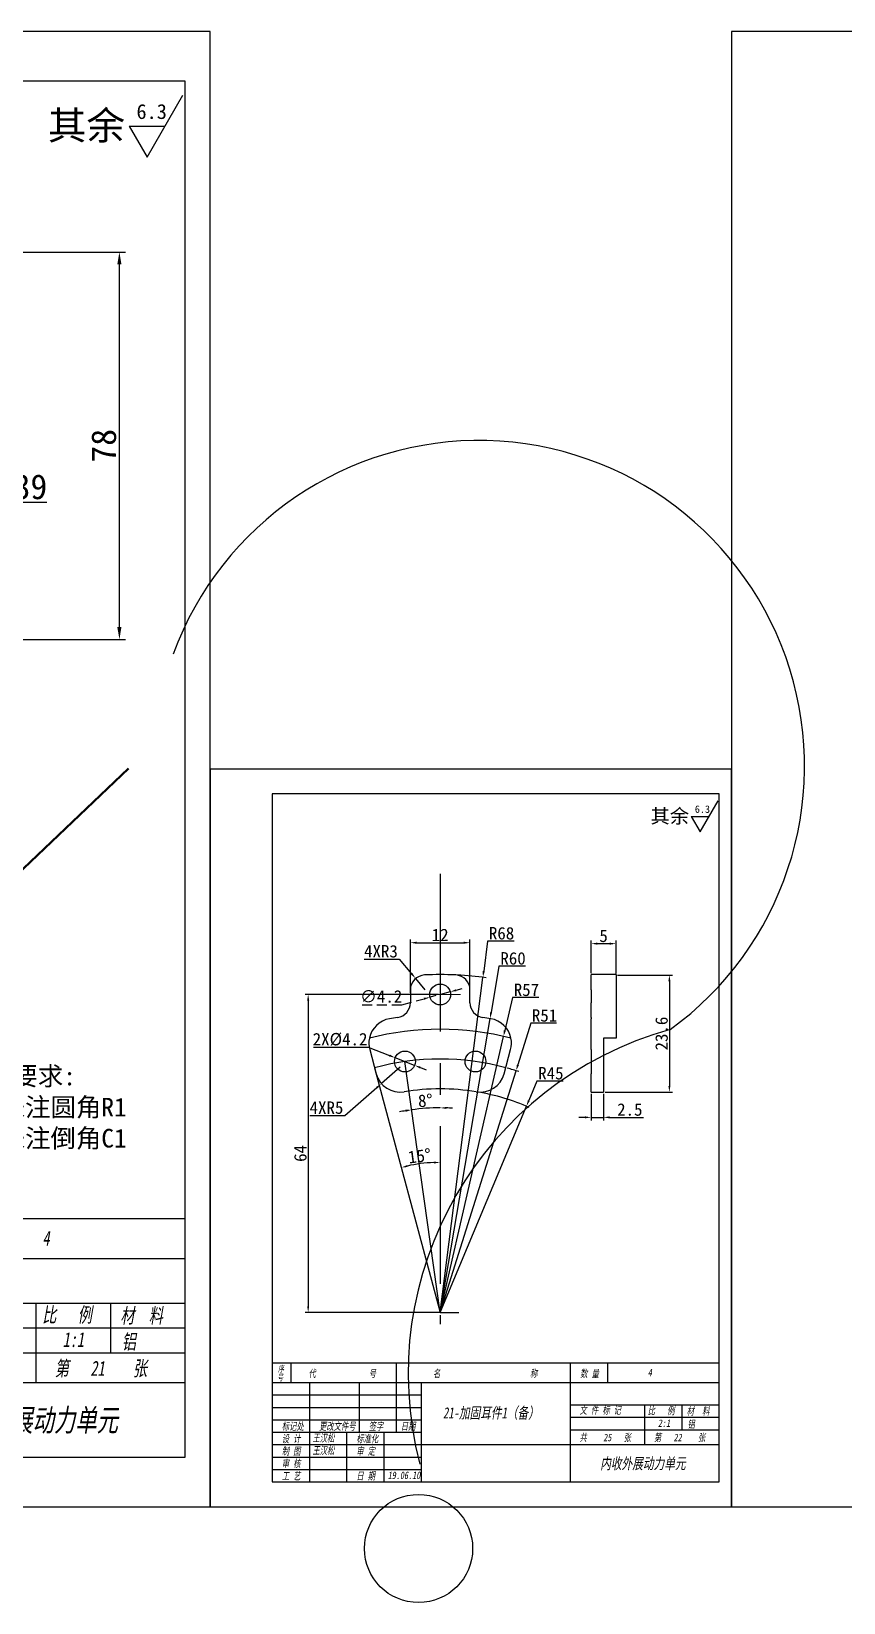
# Model space of a CAD drawing. Header units: millimetres. Extents: x 8840 to 20870, y -7456 to 1741.
# Drawn here: x 14794 to 14957.4, y -6269.1 to -5952.8 of the extents above; entities that cross this region are included whole.
import ezdxf

# ---------------------------------------------------------------- set-up
doc = ezdxf.new("R2010")
doc.units = ezdxf.units.MM
doc.linetypes.add('CENTER', pattern=[50.8, 31.75, -6.35, 6.35, -6.35])
doc.linetypes.add('JIS_02_2.0', pattern=[3, 2, -1])
doc.layers.get('0').update_dxf_attribs({"lineweight": 25})
for name, color, linetype in [('中心线', 5, 'CENTER'), ('临时线', 6, 'Continuous'), ('尺寸', 4, 'Continuous'), ('尺寸标注', 4, 'Continuous'), ('文字', 7, 'Continuous'), ('细实线', 2, 'Continuous'), ('虚线', 1, 'JIS_02_2.0')]:
    doc.layers.add(name, color=color, linetype=linetype)
doc.layers.add('粗实线', color=7, linetype='Continuous', lineweight=25)
doc.styles.get("Standard").update_dxf_attribs({"font": ''})
doc.styles.add('样式 2', font='', dxfattribs={"width": 0.7, "oblique": 10})
doc.styles.get('Standard').set_extended_font_data('SimSun')
doc.styles.get('样式 2').set_extended_font_data('SimSun')
doc.dimstyles.new('ISO-25 1.1', dxfattribs={"dimtxt": 5, "dimasz": 2.5, "dimexe": 1.25, "dimexo": 0.625, "dimtad": 1, "dimtoh": 1, "dimdsep": 46, "dimtxsty": 'Standard', "dimcen": 2.5, "dimclrt": 7, "dimadec": 0, "dimazin": 0, "dimtfac": 1, "dimtmove": 0, "dimatfit": 3, "dimfxl": 1, "dimarcsym": 0})
doc.dimstyles.new('ISO-25 2.1', dxfattribs={"dimscale": 0.5, "dimtxt": 5, "dimasz": 2.5, "dimexe": 1.25, "dimexo": 0.625, "dimtad": 1, "dimtoh": 1, "dimdec": 1, "dimdsep": 46, "dimtxsty": 'Standard', "dimcen": 2.5, "dimclrt": 7, "dimadec": 0, "dimazin": 0, "dimtfac": 1, "dimtdec": 1, "dimtmove": 0, "dimatfit": 3, "dimfxl": 1, "dimarcsym": 0})

# ---------------------------------------------------------------- blocks, each defined once
blk = doc.blocks.new('ra')
at = {"layer": '细实线'}
for p, q in [((0, 0), (6, 10.39)), ((-3, 5.2), (0, 0)), ((-3, 5.2), (3, 5.2))]:
    blk.add_line(p, q, dxfattribs=at)
at = {"layer": '文字'}
blk.add_attdef('RA', (-1.78, 6.39), '', height=2.5, dxfattribs=at)
blk = doc.blocks.new('*D823')
at = {"layer": 'Defpoints', "color": 0}
for p in [(14766.8, -6057.6), (14732.02, -6075.24)]:
    blk.add_point(p, dxfattribs=at)
at = {"layer": '尺寸标注', "color": 0, "lineweight": -2}
for p, q in [((14786.41, -6047.65), (14769.03, -6056.47)), ((14797.09, -6047.65), (14786.41, -6047.65)), ((14732.02, -6075.24), (14766.8, -6057.6))]:
    blk.add_line(p, q, dxfattribs=at)
at = {"layer": '尺寸标注', "color": 0}
blk.add_solid([(14768.84, -6056.09), (14769.22, -6056.84), (14766.8, -6057.6)], dxfattribs=at)
at = {"layer": '尺寸标注', "color": 7, "insert": (14792.06, -6044.52), "char_height": 5, "attachment_point": 5}
blk.add_mtext('R39', dxfattribs=at)
blk = doc.blocks.new('*D826')
at = {"layer": 'Defpoints', "color": 0}
for p in [(14736.02, -5997.24), (14811.67, -5997.24), (14732.02, -6075.24)]:
    blk.add_point(p, dxfattribs=at)
at = {"layer": '尺寸标注', "color": 0, "lineweight": -2}
for p, q in [((14736.65, -5997.24), (14812.92, -5997.24)), ((14811.67, -6072.74), (14811.67, -5999.74)), ((14732.65, -6075.24), (14812.92, -6075.24))]:
    blk.add_line(p, q, dxfattribs=at)
at = {"layer": '尺寸标注', "color": 0}
for points in [[(14811.25, -5999.74), (14812.08, -5999.74), (14811.67, -5997.24)], [(14811.25, -6072.74), (14812.08, -6072.74), (14811.67, -6075.24)]]:
    blk.add_solid(points, dxfattribs=at)
at = {"layer": '尺寸标注', "color": 7, "insert": (14808.54, -6036.24), "char_height": 5, "attachment_point": 5, "rotation": 90}
blk.add_mtext('78', dxfattribs=at)
blk = doc.blocks.new('SW_CENTERMARKSYMBOL_2')
at = {"color": 0, "linetype": 'Continuous', "lineweight": 0}
for p, q in [((0, 2.5), (0, 4.1)), ((-2.5, 0), (-4.1, 0)), ((0, 0), (-2.5, 0)), ((0, 0), (0, 2.5)), ((0, 0), (0, -2.5)), ((0, 0), (2.5, 0)), ((2.5, 0), (4.1, 0)), ((0, -2.5), (0, -4.1))]:
    blk.add_line(p, q, dxfattribs=at)
blk = doc.blocks.new('*D828')
at = {"layer": 'Defpoints', "color": 0}
for p in [(14911.64, -6136.47), (14906.64, -6142.7), (14911.64, -6142.78)]:
    blk.add_point(p, dxfattribs=at)
at = {"layer": '尺寸标注', "color": 0, "lineweight": -2}
for p, q in [((14906.64, -6142.39), (14906.64, -6135.84)), ((14911.64, -6142.46), (14911.64, -6135.84)), ((14907.89, -6136.47), (14910.39, -6136.47))]:
    blk.add_line(p, q, dxfattribs=at)
at = {"layer": '尺寸标注', "color": 0}
for points in [[(14907.89, -6136.26), (14907.89, -6136.68), (14906.64, -6136.47)], [(14910.39, -6136.26), (14910.39, -6136.68), (14911.64, -6136.47)]]:
    blk.add_solid(points, dxfattribs=at)
at = {"layer": '尺寸标注', "color": 7, "insert": (14909.14, -6134.91), "char_height": 2.5, "attachment_point": 5}
blk.add_mtext('5', dxfattribs=at)
blk = doc.blocks.new('*D829')
at = {"layer": 'Defpoints', "color": 0}
for p in [(14906.64, -6166.36), (14909.14, -6166.36), (14909.14, -6171.44)]:
    blk.add_point(p, dxfattribs=at)
at = {"layer": '尺寸标注', "color": 0, "lineweight": -2}
for p, q in [((14906.64, -6166.67), (14906.64, -6172.06)), ((14909.14, -6166.67), (14909.14, -6172.06)), ((14905.39, -6171.44), (14904.14, -6171.44)), ((14906.64, -6171.44), (14909.14, -6171.44)), ((14910.39, -6171.44), (14917.2, -6171.44))]:
    blk.add_line(p, q, dxfattribs=at)
at = {"layer": '尺寸标注', "color": 0}
for points in [[(14905.39, -6171.23), (14905.39, -6171.65), (14906.64, -6171.44)], [(14910.39, -6171.23), (14910.39, -6171.65), (14909.14, -6171.44)]]:
    blk.add_solid(points, dxfattribs=at)
at = {"layer": '尺寸标注', "color": 7, "insert": (14914.42, -6169.88), "char_height": 2.5, "attachment_point": 5}
blk.add_mtext('2.5', dxfattribs=at)
blk = doc.blocks.new('*D830')
at = {"layer": 'Defpoints', "color": 0}
for p in [(14911.64, -6142.78), (14909.14, -6166.36), (14922.38, -6166.36)]:
    blk.add_point(p, dxfattribs=at)
at = {"layer": '尺寸标注', "color": 0, "lineweight": -2}
for p, q in [((14911.96, -6142.78), (14923.01, -6142.78)), ((14922.38, -6144.03), (14922.38, -6165.11)), ((14909.46, -6166.36), (14923.01, -6166.36))]:
    blk.add_line(p, q, dxfattribs=at)
at = {"layer": '尺寸标注', "color": 0}
for points in [[(14922.18, -6144.03), (14922.59, -6144.03), (14922.38, -6142.78)], [(14922.18, -6165.11), (14922.59, -6165.11), (14922.38, -6166.36)]]:
    blk.add_solid(points, dxfattribs=at)
at = {"layer": '尺寸标注', "color": 7, "insert": (14920.82, -6154.57), "char_height": 2.5, "attachment_point": 5, "rotation": 90}
blk.add_mtext('23.6', dxfattribs=at)
blk = doc.blocks.new('*D831')
at = {"layer": 'Defpoints', "color": 0}
for p in [(14886.29, -6151.55), (14876.24, -6210.7)]:
    blk.add_point(p, dxfattribs=at)
at = {"layer": '尺寸标注', "color": 0, "lineweight": -2}
for p, q in [((14888.08, -6141.01), (14886.5, -6150.32)), ((14893.43, -6141.01), (14888.08, -6141.01)), ((14876.24, -6210.7), (14886.29, -6151.55))]:
    blk.add_line(p, q, dxfattribs=at)
at = {"layer": '尺寸标注', "color": 0}
blk.add_solid([(14886.29, -6150.28), (14886.7, -6150.35), (14886.29, -6151.55)], dxfattribs=at)
at = {"layer": '尺寸标注', "color": 7, "insert": (14890.91, -6139.45), "char_height": 2.5, "attachment_point": 5}
blk.add_mtext('R60', dxfattribs=at)
blk = doc.blocks.new('*D832')
at = {"layer": 'Defpoints', "color": 0}
for p in [(14888.99, -6155.15), (14876.24, -6210.7)]:
    blk.add_point(p, dxfattribs=at)
at = {"layer": '尺寸标注', "color": 0, "lineweight": -2}
for p, q in [((14890.78, -6147.34), (14889.27, -6153.93)), ((14896.1, -6147.34), (14890.78, -6147.34)), ((14876.24, -6210.7), (14888.99, -6155.15))]:
    blk.add_line(p, q, dxfattribs=at)
at = {"layer": '尺寸标注', "color": 0}
blk.add_solid([(14889.06, -6153.88), (14889.47, -6153.98), (14888.99, -6155.15)], dxfattribs=at)
at = {"layer": '尺寸标注', "color": 7, "insert": (14893.6, -6145.78), "char_height": 2.5, "attachment_point": 5}
blk.add_mtext('R57', dxfattribs=at)
blk = doc.blocks.new('*D833')
at = {"layer": 'Defpoints', "color": 0}
for p in [(14876.24, -6122.43), (14869.15, -6160.2), (14874.33, -6169.57), (14876.24, -6210.7), (14876.24, -6211.28)]:
    blk.add_point(p, dxfattribs=at)
at = {"layer": '尺寸标注', "color": 0, "lineweight": -2}
for start, end in [(99.7393, 101.4786), (90, 98), (86.5214, 88.2607)]:
    blk.add_arc((14876.24, -6210.7), 41.18, start, end, dxfattribs=at)
at = {"layer": '尺寸标注', "color": 0}
for points in [[(14869.25, -6169.91), (14869.31, -6170.32), (14870.51, -6169.93)], [(14877.49, -6169.75), (14877.5, -6169.34), (14876.24, -6169.53)]]:
    blk.add_solid(points, dxfattribs=at)
at = {"layer": '尺寸标注', "color": 7, "insert": (14873.26, -6168.07), "char_height": 2.5, "attachment_point": 5, "rotation": 4}
blk.add_mtext('8°', dxfattribs=at)
blk = doc.blocks.new('*D834')
at = {"layer": 'Defpoints', "color": 0}
for p in [(14876.24, -6122.43), (14863.04, -6161.44), (14873.61, -6180.62), (14876.24, -6210.7), (14876.24, -6211.28)]:
    blk.add_point(p, dxfattribs=at)
at = {"layer": '尺寸标注', "color": 0, "lineweight": -2}
blk.add_arc((14876.24, -6210.7), 30.2, 92.3719, 102.6281, dxfattribs=at)
at = {"layer": '尺寸标注', "color": 0}
for points in [[(14874.99, -6180.33), (14875, -6180.74), (14876.24, -6180.51)], [(14869.69, -6181.44), (14869.59, -6181.04), (14868.43, -6181.54)]]:
    blk.add_solid(points, dxfattribs=at)
at = {"layer": '尺寸标注', "color": 7, "insert": (14872.1, -6179.22), "char_height": 2.5, "attachment_point": 5, "rotation": 7.5}
blk.add_mtext('15°', dxfattribs=at)
blk = doc.blocks.new('*D835')
at = {"layer": 'Defpoints', "color": 0}
for p in [(14891.52, -6162.04), (14876.24, -6210.7)]:
    blk.add_point(p, dxfattribs=at)
at = {"layer": '尺寸标注', "color": 0, "lineweight": -2}
for p, q in [((14894.51, -6152.5), (14891.89, -6160.85)), ((14899.68, -6152.5), (14894.51, -6152.5)), ((14876.24, -6210.7), (14891.52, -6162.04))]:
    blk.add_line(p, q, dxfattribs=at)
blk.add_arc((14876.24, -6210.7), 51, 71.8726, 74.6489, dxfattribs=at)
at = {"layer": '尺寸标注', "color": 0}
blk.add_solid([(14891.69, -6160.79), (14892.09, -6160.91), (14891.52, -6162.04)], dxfattribs=at)
at = {"layer": '尺寸标注', "color": 7, "insert": (14897.25, -6150.94), "char_height": 2.5, "attachment_point": 5}
blk.add_mtext('R51', dxfattribs=at)
blk = doc.blocks.new('*D836')
at = {"layer": 'Defpoints', "color": 0}
for p in [(14893.61, -6169.19), (14876.24, -6210.7)]:
    blk.add_point(p, dxfattribs=at)
at = {"layer": '尺寸标注', "color": 0, "lineweight": -2}
for p, q in [((14895.72, -6164.13), (14894.09, -6168.04)), ((14901.03, -6164.13), (14895.72, -6164.13)), ((14876.24, -6210.7), (14893.61, -6169.19))]:
    blk.add_line(p, q, dxfattribs=at)
blk.add_arc((14876.24, -6210.7), 45, 66.5095, 80.3413, dxfattribs=at)
at = {"layer": '尺寸标注', "color": 0}
blk.add_solid([(14893.9, -6167.96), (14894.28, -6168.12), (14893.61, -6169.19)], dxfattribs=at)
at = {"layer": '尺寸标注', "color": 7, "insert": (14898.53, -6162.57), "char_height": 2.5, "attachment_point": 5}
blk.add_mtext('R45', dxfattribs=at)
blk = doc.blocks.new('*D837')
at = {"layer": 'Defpoints', "color": 0, "lineweight": 30}
for p in [(14868.2, -6161.36), (14864.43, -6164.64)]:
    blk.add_point(p, dxfattribs=at)
at = {"layer": '尺寸标注', "color": 0, "lineweight": -2}
for p, q in [((14868.2, -6161.36), (14864.43, -6164.64)), ((14857.06, -6171.06), (14863.49, -6165.46)), ((14849.98, -6171.06), (14857.06, -6171.06))]:
    blk.add_line(p, q, dxfattribs=at)
at = {"layer": '尺寸标注', "color": 0, "lineweight": 30}
blk.add_solid([(14863.35, -6165.31), (14863.62, -6165.62), (14864.43, -6164.64)], dxfattribs=at)
at = {"layer": '尺寸标注', "color": 7, "insert": (14853.36, -6169.5), "char_height": 2.5, "attachment_point": 5}
blk.add_mtext('4XR5', dxfattribs=at)
blk = doc.blocks.new('*D838')
at = {"layer": 'Defpoints', "color": 0}
for p in [(14876.24, -6146.7), (14849.67, -6210.7), (14876.24, -6210.7)]:
    blk.add_point(p, dxfattribs=at)
at = {"layer": '尺寸标注', "color": 0, "lineweight": -2}
for p, q in [((14875.93, -6146.7), (14849.05, -6146.7)), ((14849.67, -6147.95), (14849.67, -6209.45)), ((14875.93, -6210.7), (14849.05, -6210.7))]:
    blk.add_line(p, q, dxfattribs=at)
at = {"layer": '尺寸标注', "color": 0}
for points in [[(14849.46, -6147.95), (14849.88, -6147.95), (14849.67, -6146.7)], [(14849.46, -6209.45), (14849.88, -6209.45), (14849.67, -6210.7)]]:
    blk.add_solid(points, dxfattribs=at)
at = {"layer": '尺寸标注', "color": 7, "insert": (14848.11, -6178.7), "char_height": 2.5, "attachment_point": 5, "rotation": 90}
blk.add_mtext('64', dxfattribs=at)
blk = doc.blocks.new('*D839')
at = {"layer": 'Defpoints', "color": 0}
for p in [(14882.24, -6136.28), (14870.24, -6146.7), (14882.24, -6147.06)]:
    blk.add_point(p, dxfattribs=at)
at = {"layer": '尺寸标注', "color": 0, "lineweight": -2}
for p, q in [((14870.24, -6146.39), (14870.24, -6135.65)), ((14882.24, -6146.75), (14882.24, -6135.65)), ((14871.49, -6136.28), (14880.99, -6136.28))]:
    blk.add_line(p, q, dxfattribs=at)
at = {"layer": '尺寸标注', "color": 0}
for points in [[(14871.49, -6136.07), (14871.49, -6136.49), (14870.24, -6136.28)], [(14880.99, -6136.07), (14880.99, -6136.49), (14882.24, -6136.28)]]:
    blk.add_solid(points, dxfattribs=at)
at = {"layer": '尺寸标注', "color": 7, "insert": (14876.24, -6134.71), "char_height": 2.5, "attachment_point": 5}
blk.add_mtext('12', dxfattribs=at)
blk = doc.blocks.new('*D840')
at = {"layer": 'Defpoints', "color": 0}
for p in [(14884.85, -6143.25), (14876.24, -6210.7)]:
    blk.add_point(p, dxfattribs=at)
at = {"layer": '尺寸标注', "color": 0, "lineweight": -2}
for p, q in [((14885.79, -6135.95), (14885.01, -6142.01)), ((14891.11, -6135.95), (14885.79, -6135.95)), ((14876.24, -6210.7), (14884.85, -6143.25))]:
    blk.add_line(p, q, dxfattribs=at)
blk.add_arc((14876.24, -6210.7), 68, 82.1993, 87.0913, dxfattribs=at)
at = {"layer": '尺寸标注', "color": 0}
blk.add_solid([(14884.8, -6141.99), (14885.22, -6142.04), (14884.85, -6143.25)], dxfattribs=at)
at = {"layer": '尺寸标注', "color": 7, "insert": (14888.6, -6134.39), "char_height": 2.5, "attachment_point": 5}
blk.add_mtext('R68', dxfattribs=at)
blk = doc.blocks.new('*D841')
at = {"layer": 'Defpoints', "color": 0, "lineweight": 30}
for p in [(14871.31, -6143.48), (14873.24, -6145.77)]:
    blk.add_point(p, dxfattribs=at)
at = {"layer": '尺寸标注', "color": 0, "lineweight": -2}
for p, q in [((14860.94, -6139.58), (14868.01, -6139.58)), ((14868.01, -6139.58), (14870.5, -6142.53)), ((14873.24, -6145.77), (14871.31, -6143.48))]:
    blk.add_line(p, q, dxfattribs=at)
at = {"layer": '尺寸标注', "color": 0, "lineweight": 30}
blk.add_solid([(14870.66, -6142.39), (14870.34, -6142.66), (14871.31, -6143.48)], dxfattribs=at)
at = {"layer": '尺寸标注', "color": 7, "insert": (14864.32, -6138.02), "char_height": 2.5, "attachment_point": 5}
blk.add_mtext('4XR3', dxfattribs=at)
blk = doc.blocks.new('*D842')
at = {"layer": 'Defpoints', "color": 0, "lineweight": 30}
for p in [(14867.19, -6159.44), (14871.1, -6160.97)]:
    blk.add_point(p, dxfattribs=at)
at = {"layer": '尺寸标注', "color": 0, "lineweight": -2}
for p, q in [((14850.72, -6157.31), (14861.77, -6157.31)), ((14861.77, -6157.31), (14866.03, -6158.98)), ((14871.1, -6160.97), (14867.19, -6159.44)), ((14872.27, -6161.42), (14873.43, -6161.88))]:
    blk.add_line(p, q, dxfattribs=at)
at = {"layer": '尺寸标注', "color": 0, "lineweight": 30}
for points in [[(14866.1, -6158.79), (14865.95, -6159.17), (14867.19, -6159.44)], [(14872.34, -6161.23), (14872.19, -6161.62), (14871.1, -6160.97)]]:
    blk.add_solid(points, dxfattribs=at)
at = {"layer": '尺寸标注', "color": 7, "insert": (14856.09, -6155.75), "char_height": 2.5, "attachment_point": 5}
blk.add_mtext('2X%%C4.2', dxfattribs=at)
blk = doc.blocks.new('CHECK_DWG')
at = {"layer": '粗实线', "color": 1, "linetype": 'ByBlock', "lineweight": 50}
blk.add_line((0, 0), (109.02, 103.6), dxfattribs=at)
at = {"layer": '粗实线', "color": 1, "linetype": 'ByBlock', "lineweight": 50, "ltscale": 2}
blk.add_line((-44.59, 36.45), (0, 0), dxfattribs=at)
blk = doc.blocks.new('CHECK_needdiscuss')
at = {"layer": '尺寸标注', "color": 1, "linetype": 'ByBlock', "lineweight": -2}
blk.add_circle((0, 0), 13.61, dxfattribs=at)
for centre, radius, start, end in [((15.2, 196.89), 81.93, 305.9831, 159.9116), ((87.27, 43.96), 89.87, 105.4449, 194.6386)]:
    blk.add_arc(centre, radius, start, end, dxfattribs=at)
blk = doc.blocks.new('*D1161')
at = {"layer": 'Defpoints', "color": 0, "lineweight": 30}
for p in [(14874.21, -6147.25), (14878.27, -6146.16)]:
    blk.add_point(p, dxfattribs=at)
at = {"layer": '虚线', "color": 0, "lineweight": -2}
for p, q in [((14879.48, -6145.84), (14880.69, -6145.52)), ((14868.52, -6148.77), (14873.01, -6147.57)), ((14878.27, -6146.16), (14874.21, -6147.25)), ((14860.52, -6148.77), (14868.52, -6148.77))]:
    blk.add_line(p, q, dxfattribs=at)
at = {"layer": '虚线', "color": 0, "lineweight": 30}
for points in [[(14872.95, -6147.37), (14873.06, -6147.77), (14874.21, -6147.25)], [(14879.43, -6145.64), (14879.53, -6146.04), (14878.27, -6146.16)]]:
    blk.add_solid(points, dxfattribs=at)
at = {"layer": '虚线', "color": 7, "lineweight": 30, "insert": (14864.36, -6147.11), "char_height": 2.5, "attachment_point": 5}
blk.add_mtext('∅4.2', dxfattribs=at)

msp = doc.modelspace()

# ---------------------------------------------------------------- linework, layer by layer
for p, q in [((14824.91, -5962.824), (14644.91, -5962.824)), ((14824.91, -6239.824), (14824.91, -5962.824)), ((14932.41, -6106.324), (14842.41, -6106.324)), ((14842.41, -6106.324), (14842.41, -6244.824)), ((14932.41, -6244.824), (14932.41, -6106.324)), ((14644.91, -6191.824), (14824.91, -6191.824)), ((14644.91, -6199.824), (14824.91, -6199.824)), ((14764.91, -6208.824), (14824.91, -6208.824)), ((14842.41, -6220.824), (14932.41, -6220.824)), ((14846.16, -6220.824), (14846.16, -6224.824)), ((14867.41, -6220.824), (14867.41, -6224.824)), ((14902.41, -6220.824), (14902.41, -6244.824)), ((14909.91, -6220.824), (14909.91, -6224.824)), ((14704.91, -6224.824), (14824.91, -6224.824)), ((14842.41, -6224.824), (14932.41, -6224.824)), ((14872.41, -6224.824), (14872.41, -6244.824)), ((14902.41, -6229.324), (14932.41, -6229.324)), ((14842.41, -6232.324), (14872.41, -6232.324)), ((14872.41, -6237.324), (14932.41, -6237.324)), ((14644.91, -6239.824), (14824.91, -6239.824)), ((14842.41, -6244.824), (14932.41, -6244.824))]:
    msp.add_line(p, q)
for points in [[(14619.91, -6249.824), (14829.91, -6249.824), (14829.91, -5952.824), (14619.91, -5952.824)], [(14934.91, -6249.824), (15144.91, -6249.824), (15144.91, -5952.824), (14934.91, -5952.824)], [(14829.91, -6249.824), (14934.91, -6249.824), (14934.91, -6101.324), (14829.91, -6101.324)]]:
    msp.add_lwpolyline(points, close=True)
at = {"layer": '中心线'}
msp.add_line((14876.243, -6122.431), (14876.243, -6211.282), dxfattribs=at)
msp.add_arc((14876.243, -6210.705), 51, 75, 105, dxfattribs=at)
at = {"layer": '临时线'}
for p, q in [((14794.872, -6208.824), (14794.872, -6224.824)), ((14809.872, -6208.824), (14809.872, -6218.824)), ((14764.91, -6213.824), (14824.91, -6213.824)), ((14764.91, -6218.824), (14824.91, -6218.824)), ((14842.41, -6227.324), (14872.41, -6227.324)), ((14849.91, -6224.824), (14849.91, -6244.824)), ((14859.91, -6224.824), (14859.91, -6234.824)), ((14867.41, -6224.824), (14867.41, -6234.824)), ((14842.41, -6229.824), (14872.41, -6229.824)), ((14917.391, -6229.324), (14917.391, -6237.324)), ((14924.891, -6229.324), (14924.891, -6234.324)), ((14902.41, -6231.824), (14932.41, -6231.824)), ((14842.41, -6234.824), (14872.41, -6234.824)), ((14842.41, -6237.324), (14872.41, -6237.324)), ((14857.41, -6234.824), (14857.41, -6244.824)), ((14864.91, -6234.824), (14864.91, -6244.824)), ((14902.41, -6234.324), (14932.41, -6234.324)), ((14842.41, -6239.824), (14872.41, -6239.824)), ((14842.41, -6242.324), (14872.41, -6242.324))]:
    msp.add_line(p, q, dxfattribs=at)
at = {"layer": '尺寸标注'}
for p, q in [((14876.243, -6210.705), (14869.145, -6160.201)), ((14863.044, -6161.442), (14876.243, -6210.705)), ((14876.243, -6210.705), (14867.932, -6210.705)), ((14876.243, -6210.705), (14880.018, -6210.705)), ((14876.243, -6211.282), (14876.243, -6213.102))]:
    msp.add_line(p, q, dxfattribs=at)
at = {"layer": '粗实线'}
for p, q in [((14911.643, -6142.705), (14906.643, -6142.705)), ((14906.643, -6142.705), (14906.643, -6142.777)), ((14906.643, -6145.774), (14906.643, -6142.777)), ((14911.643, -6142.705), (14911.643, -6142.777)), ((14911.643, -6142.777), (14911.643, -6145.774)), ((14870.243, -6145.774), (14870.243, -6148.351)), ((14882.243, -6148.351), (14882.243, -6145.774)), ((14906.643, -6145.774), (14906.643, -6148.351)), ((14906.643, -6151.32), (14906.643, -6148.351)), ((14911.643, -6145.774), (14911.643, -6148.351)), ((14911.643, -6148.351), (14911.643, -6151.32)), ((14906.643, -6151.32), (14906.643, -6151.577)), ((14906.643, -6157.799), (14906.643, -6151.577)), ((14911.643, -6151.32), (14911.643, -6151.577)), ((14911.643, -6151.577), (14911.643, -6155.514)), ((14862.067, -6157.799), (14863.367, -6162.65)), ((14889.119, -6162.65), (14890.419, -6157.799)), ((14906.643, -6157.799), (14906.643, -6162.65)), ((14911.643, -6155.514), (14909.143, -6155.514)), ((14909.143, -6155.514), (14909.143, -6157.799)), ((14909.143, -6157.799), (14909.143, -6162.65)), ((14906.643, -6166.356), (14906.643, -6162.65)), ((14909.143, -6162.65), (14909.143, -6166.356)), ((14906.643, -6166.356), (14909.143, -6166.356))]:
    msp.add_line(p, q, dxfattribs=at)
for centre in [(14876.243, -6146.705), (14869.145, -6160.201), (14883.341, -6160.201)]:
    msp.add_circle(centre, 2.1, dxfattribs=at)
for centre, radius, start, end in [((14873.243, -6145.774), 3, 92.64536, 180), ((14876.243, -6210.705), 68, 87.35464, 92.64536), ((14879.243, -6145.774), 3, 0, 87.35464), ((14867.243, -6148.351), 3, 278.21321, 0), ((14885.243, -6148.351), 3, 180, 261.78679), ((14866.897, -6156.504), 5, 99.78409, 168.57219), ((14876.243, -6210.705), 60, 98.21321, 99.78409), ((14876.243, -6210.705), 60, 80.21591, 81.78679), ((14885.59, -6156.504), 5, 11.42781, 80.21591), ((14876.243, -6210.705), 57, 75.52524, 104.47476), ((14866.897, -6156.504), 5, 168.57219, 195), ((14885.59, -6156.504), 5, 345, 11.42781), ((14868.197, -6161.356), 5, 195, 279.26083), ((14884.29, -6161.356), 5, 260.73917, 345), ((14876.243, -6210.705), 45, 80.73917, 99.26083)]:
    msp.add_arc(centre, radius, start, end, dxfattribs=at)

# ---------------------------------------------------------------- block references
at = {"layer": '尺寸'}
for p, xscale, yscale, zscale in [((14817.242, -5978.116), 1.19999999999709, 1.199999999999818, 1.2), ((14928.576, -6113.97), 0.5999999999985448, 0.599999999999909, 0.6)]:
    msp.add_blockref('ra', p, dxfattribs=dict(at, xscale=xscale, yscale=yscale, zscale=zscale)).add_auto_attribs({'RA': '6.3'})
at = {"layer": '尺寸标注', "color": 0, "lineweight": 30, "xscale": 0.8, "yscale": 0.8, "zscale": 0.8}
msp.add_blockref('CHECK_needdiscuss', (14871.889, -6258.23), dxfattribs=at)
at = {"layer": '尺寸标注', "color": 0, "lineweight": 100}
msp.add_blockref('CHECK_DWG', (14704.502, -6204.824), dxfattribs=at)
at = {"layer": '粗实线'}
msp.add_blockref('SW_CENTERMARKSYMBOL_2', (14876.243, -6146.705), dxfattribs=at)

# ---------------------------------------------------------------- texts
at = {"style": '样式 2', "oblique": 10, "width": 0.7}
for s, height, p in [('4', 3, (14796.18, -6197.266)), ('比   例', 3, (14796.141, -6212.672)), ('材  料', 3, (14811.878, -6212.831)), ('1:1', 3, (14800.249, -6217.672)), ('铝', 3, (14812.155, -6218.115)), ('第   21    张', 3, (14798.679, -6223.454)), ('序', 1.25, (14843.614, -6222.673)), ('号', 1.25, (14843.441, -6224.45)), ('代             号', 1.5, (14849.744, -6223.76)), ('名                      称', 1.5, (14874.809, -6223.76)), ('数 量', 1.5, (14904.438, -6223.76)), ('4', 1.5, (14918.045, -6223.545)), ('内收外展动力单元', 4.5, (14777.039, -6234.635)), ('21-加固耳件1（备）', 2.25, (14876.802, -6232.057)), ('文 件 标 记', 1.5, (14904.314, -6231.139)), ('比   例', 1.5, (14918.026, -6231.248)), ('材  料', 1.5, (14925.894, -6231.327)), ('标记处', 1.5, (14844.379, -6234.377)), ('更改文件号', 1.5, (14851.879, -6234.377)), ('签字', 1.5, (14861.879, -6234.377)), ('日期', 1.5, (14868.323, -6234.377)), ('2:1', 1.5, (14920.08, -6233.748)), ('铝', 1.5, (14926.033, -6233.969)), ('设 计', 1.5, (14844.379, -6236.877)), ('王汉松', 1.5, (14850.545, -6236.748)), ('标准化', 1.5, (14859.379, -6236.877)), ('共    25   张', 1.5, (14904.314, -6236.639)), ('第   22    张', 1.5, (14919.295, -6236.639)), ('制 图', 1.5, (14844.379, -6239.377)), ('审 核', 1.5, (14844.379, -6241.877)), ('王汉松', 1.5, (14850.545, -6239.248)), ('审 定', 1.5, (14859.379, -6239.377)), ('内收外展动力单元', 2.25, (14908.475, -6242.229)), ('工 艺', 1.5, (14844.379, -6244.377)), ('日 期', 1.5, (14859.379, -6244.377)), ('19.06.10', 1.5, (14865.683, -6244.247))]:
    msp.add_text(s, height=height, dxfattribs=at).set_placement(p)
at = {"layer": '文字'}
for height, p in [(5.7, (14797.257, -5974.6)), (2.85, (14918.584, -6112.212))]:
    msp.add_text('其余', height=height, dxfattribs=at).set_placement(p)
at = {"layer": '文字', "ltscale": 0.1, "insert": (14779.904, -6161.257), "char_height": 3.75, "width": 54.13968, "attachment_point": 1}
msp.add_mtext('{\\fSimSun|b0|i0|c134|p2;技术要求:\\P1、未注圆角R1\\P2、未注倒角C1}', dxfattribs=at)

# ---------------------------------------------------------------- dimensions: what is measured, and where the dimension line sits
at = {"layer": '尺寸标注'}
for base, p1, p2, dimstyle, picture, middle in [((14811.666, -5997.242), (14732.02, -6075.242), (14736.02, -5997.242), 'ISO-25 1.1', '*D826', (14808.541, -6036.242)), ((14922.384, -6166.356), (14911.643, -6142.777), (14909.143, -6166.356), 'ISO-25 2.1', '*D830', (14920.821, -6154.567)), ((14849.671, -6210.705), (14876.243, -6146.705), (14876.243, -6210.705), 'ISO-25 2.1', '*D838', (14848.108, -6178.705))]:
    dim = msp.add_linear_dim(base=base, p1=p1, p2=p2, angle=90, dimstyle=dimstyle, dxfattribs=at)
    dim.commit()
    dim.dimension.update_dxf_attribs({"geometry": picture, "text_midpoint": middle})
for center, mpoint, dimstyle, picture, middle in [((14732.02, -6075.242), (14766.8, -6057.597), 'ISO-25 1.1', '*D823', (14792.059, -6047.649)), ((14876.243, -6210.705), (14884.853, -6143.252), 'ISO-25 2.1', '*D840', (14888.605, -6135.949)), ((14876.243, -6210.705), (14886.287, -6151.551), 'ISO-25 2.1', '*D831', (14890.91, -6141.011)), ((14876.243, -6210.705), (14888.987, -6155.147), 'ISO-25 2.1', '*D832', (14893.597, -6147.338)), ((14876.243, -6210.705), (14891.516, -6162.045), 'ISO-25 2.1', '*D835', (14897.254, -6152.501)), ((14876.243, -6210.705), (14893.605, -6169.189), 'ISO-25 2.1', '*D836', (14898.534, -6164.128))]:
    dim = msp.add_radius_dim(center=center, mpoint=mpoint, dimstyle=dimstyle, dxfattribs=at)
    dim.commit()
    dim.dimension.update_dxf_attribs({"geometry": picture, "text_midpoint": middle, "dimtype": 164})
for base, line2, picture, middle in [((14873.611, -6180.622), ((14863.044, -6161.442), (14876.243, -6210.705)), '*D834', (14872.098, -6179.217)), ((14874.327, -6169.57), ((14876.243, -6210.705), (14869.145, -6160.201)), '*D833', (14873.262, -6168.067))]:
    dim = msp.add_angular_dim_2l(base=base, line1=((14876.243, -6122.431), (14876.243, -6211.282)), line2=line2, dimstyle='ISO-25 2.1', dxfattribs=at)
    dim.commit()
    dim.dimension.update_dxf_attribs({"geometry": picture, "text_midpoint": middle})
for base, p1, p2, picture, middle in [((14882.243, -6136.277), (14870.243, -6146.705), (14882.243, -6147.062), '*D839', (14876.243, -6134.715)), ((14911.643, -6136.469), (14906.643, -6142.705), (14911.643, -6142.777), '*D828', (14909.143, -6134.907)), ((14909.143, -6171.438), (14906.643, -6166.356), (14909.143, -6166.356), '*D829', (14914.42, -6169.876))]:
    dim = msp.add_linear_dim(base=base, p1=p1, p2=p2, dimstyle='ISO-25 2.1', dxfattribs=at)
    dim.commit()
    dim.dimension.update_dxf_attribs({"geometry": picture, "text_midpoint": middle})
at = {"layer": '尺寸标注', "color": 1}
for center, mpoint, text, picture, middle in [((14873.243, -6145.774), (14871.308, -6143.481), '4XR3', '*D841', (14864.319, -6139.578)), ((14868.197, -6161.356), (14864.428, -6164.642), '4XR5', '*D837', (14853.364, -6171.064))]:
    dim = msp.add_radius_dim(center=center, mpoint=mpoint, text=text, dimstyle='ISO-25 2.1', dxfattribs=at)
    dim.commit()
    dim.dimension.update_dxf_attribs({"geometry": picture, "text_midpoint": middle, "dimtype": 164})
dim = msp.add_diameter_dim_2p(p1=(14871.101, -6160.966), p2=(14867.19, -6159.436), text='2X%%C4.2', dimstyle='ISO-25 2.1', dxfattribs=at)
dim.commit()
dim.dimension.update_dxf_attribs({"geometry": '*D842', "text_midpoint": (14856.086, -6157.315), "dimtype": 163})
at = {"layer": '虚线', "lineweight": 30}
dim = msp.add_diameter_dim_2p(p1=(14878.272, -6146.162), p2=(14874.215, -6147.247), dimstyle='ISO-25 2.1', dxfattribs=at)
dim.commit()
dim.dimension.update_dxf_attribs({"geometry": '*D1161', "text_midpoint": (14868.518, -6148.77), "dimtype": 163})

doc.saveas('drawing.dxf')
